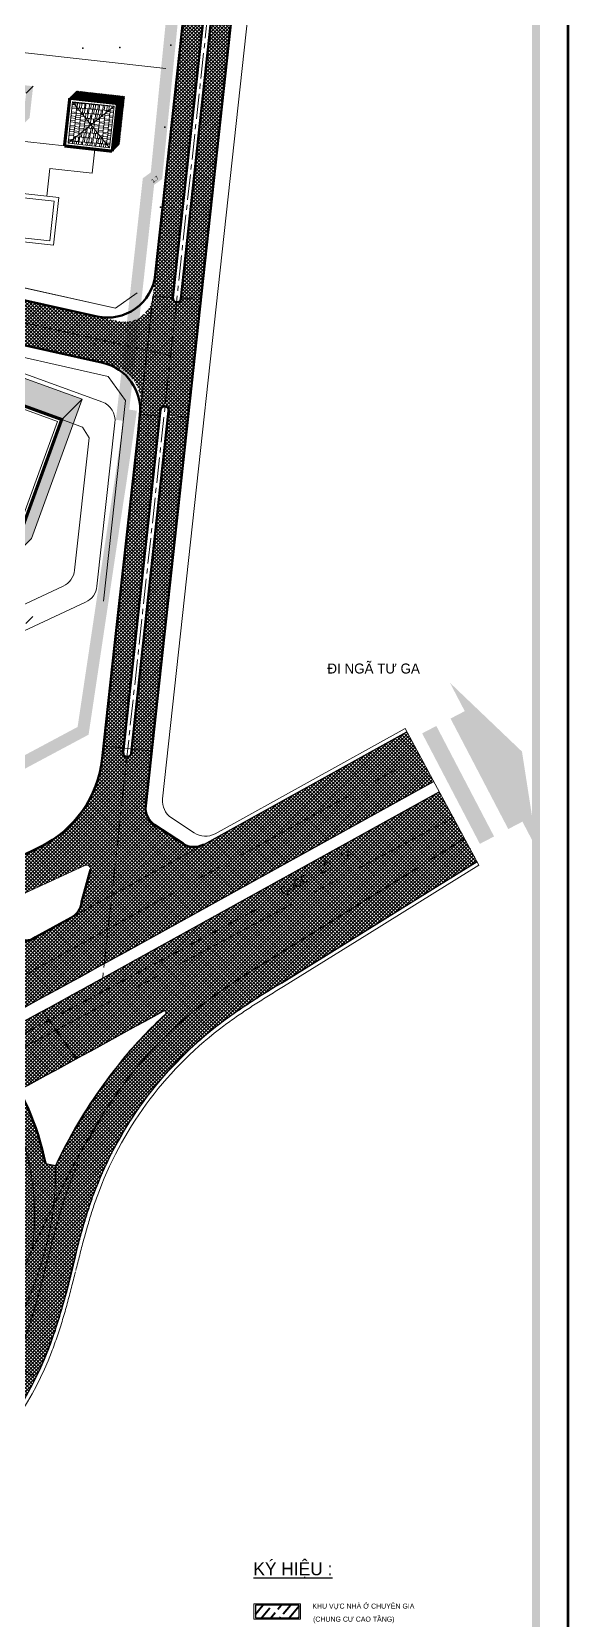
# Model space of a CAD drawing. Header units: millimetres. Extents: x 89040 to 596321, y -313033 to 2401191.
# Drawn here: x 596186.3 to 596320.6, y 1200103 to 1200500 of the extents above; entities that cross this region are included whole.
import ezdxf

# ---------------------------------------------------------------- set-up
doc = ezdxf.new("R2010")
doc.units = ezdxf.units.MM
doc.header["$MEASUREMENT"] = 0
for name, pattern in [('CENTER', [50.800000000000004, 31.75, -6.349999999999999, 6.349999999999999, -6.349999999999999]), ('DASHDOT2', [0.5, 0.25, -0.125, 0, -0.125]), ('HIDDEN', [0.375, 0.25, -0.125]), ('RANHXA', [5.2, 3, -1, 0.2, -1])]:
    doc.linetypes.add(name, pattern=pattern)
doc.layers.get('0').update_dxf_attribs({"color": 251, "lineweight": 9})
for name, color, linetype, lineweight in [('1', 8, 'Continuous', 13), ('4 duong di', 11, 'Continuous', 9), ('BHATCH', 30, 'Continuous', 18), ('BONGDO', 251, 'Continuous', 9), ('BOVIA', 3, 'Continuous', 25), ('CONGTRINH', 7, 'Continuous', 20), ('CONGTRINH2', 30, 'Continuous', 18), ('CU-LY-RANH-DAT', 2, 'Continuous', 9), ('HACHT-CHUNGCU', 41, 'Continuous', 40), ('KHUNGTEN', 7, 'Continuous', 25), ('LEDUONG', 6, 'Continuous', 20), ('LONGDUONG', 4, 'Continuous', 90), ('MANH', 8, 'Continuous', 9), ('MEPDUONG', 7, 'Continuous', 25), ('RANHDAT', 1, 'DASHDOT2', 25), ('TEXT', 7, 'Continuous', 25), ('truc', 8, 'CENTER', 9), ('XE', 8, 'Continuous', 5)]:
    doc.layers.add(name, color=color, linetype=linetype, lineweight=lineweight)
doc.layers.add('DUONG NOI BO CONG TRINH', color=7, linetype='Continuous', lineweight=20, true_color=0x5e5e5e)
for name, color, linetype in [('NOI-SUY-5', 5, 'Continuous'), ('TENPHO', 7, 'Continuous'), ('TIMP2', 3, 'Continuous')]:
    doc.layers.add(name, color=color, linetype=linetype)
doc.styles.add('FRANKO', font='VFRANKO.TTF')
doc.styles.add('STYLE1', font='VFRANKO.TTF')
doc.styles.add('VAPTIMN', font='vaptimn0.TTF')
doc.styles.add('VN', font='VHELVCN.TTF')
doc.styles.add('VNARIALH', font='Vharial.ttf', dxfattribs={"width": 0.9})
doc.dimstyles.new('HOA75', dxfattribs={"dimscale": 0, "dimtxt": 450, "dimasz": 120, "dimexe": 150, "dimexo": 0, "dimgap": 50, "dimtad": 1, "dimdec": 0, "dimrnd": 0.001, "dimzin": 13, "dimdsep": 46, "dimtxsty": 'VN', "dimblk": 'TICKA', "dimcen": 0.09, "dimclrd": 9, "dimclre": 9, "dimclrt": 7, "dimadec": 0, "dimazin": 0, "dimtfac": 1, "dimtdec": 0, "dimtix": 1, "dimtmove": 2, "dimatfit": 3, "dimldrblk": 'PL1', "dimfxl": 1, "dimtolj": 1, "dimtzin": 13, "dimarcsym": 0})
pattern_1 = [(45, (594650.3527654881, 1198136.11866812), (-0.4419417382415922, 0.4419417382415923), []), (135, (594650.3527654881, 1198136.11866812), (-0.4419417382415923, -0.4419417382415922), [])]
pattern_2 = [(355, (594650.3527654881, 1198136.11866812), (2.644883371431141, 0.973186493703566), [0.6000000000000001, -0.5, 0.7000000000000001, -0.3, 0.9, -0.4]), (355, (594650.9548400941, 1198136.116184409), (2.644883371431141, 0.973186493703566), [0.5, -1.9, 0.4, -0.6000000000000001]), (355, (594652.139379264, 1198135.887073181), (2.644883371431141, 0.973186493703566), [0.3, -3.1]), (85.00000000000001, (594650.3527654881, 1198136.11866812), (-0.7421786020807938, 1.269516019045604), [1.15, -3.65]), (85.00000000000001, (594650.950482307, 1198136.066374674), (-0.7421786020807938, 1.269516019045604), [1.125, -3.675]), (85.00000000000001, (594651.4485796558, 1198136.022796803), (-0.7421786020807938, 1.269516019045604), [1.05, -3.75]), (85.00000000000001, (594652.139379264, 1198135.887073181), (-0.7421786020807938, 1.269516019045604), [1.15, -3.65]), (85.00000000000001, (594652.4382376733, 1198135.860926458), (-0.7421786020807938, 1.269516019045604), [1.15, -3.65]), (85.00000000000001, (594653.3413495824, 1198135.857200892), (-0.7421786020807938, 1.269516019045604), [1.1, -3.7])]
pattern_3 = [(84, (594650.3527654881, 1198136.11866812), (-0.9268786931094116, 2.661464989110281), [0.5999999999999995, -0.4999999999999998, 0.6999999999999995, -0.2999999999999998, 0.8999999999999996, -0.3999999999999998]), (84, (594650.3657564713, 1198136.72060768), (-0.9268786931094116, 2.661464989110281), [0.4999999999999998, -1.899999999999999, 0.3999999999999998, -0.5999999999999995]), (84, (594650.6155058641, 1198137.900967897), (-0.9268786931094116, 2.661464989110281), [0.2999999999999998, -3.099999999999997]), (174, (594650.3527654881, 1198136.11866812), (-1.282275468219433, -0.7199094551418482), [1.15, -3.65]), (174, (594650.415482566, 1198136.715381257), (-1.282275468219433, -0.7199094551418482), [1.125, -3.675]), (174, (594650.4677467977, 1198137.212642205), (-1.282275468219433, -0.7199094551418482), [1.05, -3.75]), (174, (594650.6155058641, 1198137.900967897), (-1.282275468219433, -0.7199094551418482), [1.15, -3.65]), (174, (594650.6468644033, 1198138.199324465), (-1.282275468219433, -0.7199094551418482), [1.15, -3.65]), (174, (594650.6663508778, 1198139.102233806), (-1.282275468219433, -0.7199094551418482), [1.1, -3.7])]
pattern_4 = [(45, (594650.3527654881, 1198136.11866812), (-0.1767766952966369, 0.1767766952966369), []), (45, (594650.5295421833, 1198136.11866812), (-0.1767766952966369, 0.1767766952966369), [0.3125, -0.0625, 0, -0.0625])]

# ---------------------------------------------------------------- blocks, each defined once
blk = doc.blocks.new('PL')
at = {"layer": '1', "ltscale": 100}
blk.add_line((4.029908342286944, 0), (-6.671398499514908, 0), dxfattribs=at)
at = {"layer": '1', "ltscale": 100, "const_width": 1.6}
blk.add_lwpolyline([(0, 0), (-2.566846419125795, -8.508275751170004)], dxfattribs=at)
blk = doc.blocks.new('PL1')
at = {"layer": '4 duong di', "ltscale": 100, "xscale": 0.25, "yscale": 0.25, "zscale": 0.25}
blk.add_blockref('PL', (0, 0), dxfattribs=at)
blk = doc.blocks.new('TICKA')
at = {"color": 0}
for p, q in [((0, 2.5), (0, -2.5)), ((-2.5, 0), (2.5, 0))]:
    blk.add_line(p, q, dxfattribs=at)
at = {"color": 0, "const_width": 0.5}
blk.add_lwpolyline([(-0.7071067811865533, -0.7071067811865462), (0.7071067811865533, 0.7071067811865462)], dxfattribs=at)
at = {"color": 0, "const_width": 0.25}
for points in [[(0.5821067811865533, 0.7071067811865462, 1), (0.8321067811865532, 0.7071067811865462, 1)], [(-0.8321067811865532, -0.7071067811865462, 1), (-0.5821067811865533, -0.7071067811865462, 1)]]:
    blk.add_lwpolyline(points, format="xyb", close=True, dxfattribs=at)

msp = doc.modelspace()

# ---------------------------------------------------------------- hatches: boundary and pattern name
at = {"layer": 'BONGDO'}
h = msp.add_hatch(dxfattribs=at)
h.set_pattern_fill('ANSI35', color=256, style=0)
h.set_pattern_definition(pattern_4)
h.paths.add_polyline_path([(596183.9977301861, 1200476.67337623), (596185.7678661811, 1200478.443512225), (596186.6550215519, 1200486.394169767), (596161.8092167333, 1200489.1665303), (596160.0390807384, 1200487.396394305), (596184.8848855568, 1200484.624033772)])
h = msp.add_hatch(dxfattribs=at)
h.set_pattern_fill('ANSI35', color=256, style=0)
h.set_pattern_definition(pattern_4)
h.paths.add_polyline_path([(596206.4122929337, 1200470.147475769), (596208.1824289287, 1200471.917611764), (596209.5131619847, 1200483.843598076), (596197.5871756718, 1200485.174331132), (596195.8170396768, 1200483.404195138), (596207.7430259896, 1200482.073462082)])
h = msp.add_hatch(dxfattribs=at)
h.set_pattern_fill('ANSI35', color=256, style=0)
h.set_pattern_definition(pattern_4)
h.paths.add_polyline_path([(596171.2286649082, 1200411.277697105), (596176.2861963224, 1200416.335228519), (596198.8775046373, 1200408.145330068), (596186.2259199766, 1200373.367776958), (596181.1683885623, 1200368.310245544), (596193.7892704668, 1200403.091179113)])
at = {"layer": 'DUONG NOI BO CONG TRINH'}
h = msp.add_hatch(dxfattribs=at)
h.set_pattern_fill('NET', color=256, scale=5, angle=45, style=0)
h.set_pattern_definition(pattern_1)
h.paths.add_polyline_path([(596229.4306437665, 1200505.720625844), (596231.3074094272, 1200524.036324132), (596234.2399425807, 1200552.16744602), (596235.7344274414, 1200568.116294836), (596230.7125239094, 1200568.116294836), (596229.2617505781, 1200552.633926871), (596226.3339061657, 1200524.550410724), (596224.4583100603, 1200506.24612634), (596216.5841337979, 1200433.942513349), (596221.573466988, 1200433.573108432)])
h.paths.add_polyline_path([(596236.3919109553, 1200504.98492515), (596238.2703211795, 1200523.316673032), (596241.2094113843, 1200551.514372827), (596242.7650923858, 1200568.116294836), (596237.7431888541, 1200568.116294836), (596236.2312193818, 1200551.980853679), (596233.2968125048, 1200523.830706797), (596231.4195772491, 1200505.510425646), (596223.569200264, 1200433.425346465), (596228.5585334541, 1200433.055941547)])
h = msp.add_hatch(dxfattribs=at)
h.set_pattern_fill('NET', color=256, scale=5, angle=45, style=0)
h.set_pattern_definition(pattern_1)
h.paths.add_polyline_path([(595995.101366762, 1200475.274766724, -0.3511223697137446), (595987.2846282816, 1200485.03352531), (595987.2846282816, 1200525.771851248), (595981.2846282816, 1200522.623540457), (595981.2846282816, 1200519.609639589, -0.1859721201900045), (595978.6996744657, 1200512.900161957), (595938.6890100861, 1200468.681976798), (595947.4985450422, 1200453.49973682), (595973.5929352575, 1200466.517219932, -0.1723865966107662), (595980.2401797544, 1200467.327634762), (596111.5678269906, 1200437.946582228), (596137.9551008744, 1200432.043134656), (596205.7859866555, 1200416.867786124, -0.3818854923098502), (596213.5439467016, 1200406.026385501), (596216.5579224279, 1200433.701830808, -0.4472979209271629), (596208.0707842682, 1200427.628549224)])
h.paths.add_polyline_path([(595960.3912970803, 1200478.754145614, -1), (595972.2750441722, 1200478.754145614, -1)], flags=16)
h = msp.add_hatch(dxfattribs=at)
h.set_pattern_fill('NET', color=256, scale=5, angle=45, style=0)
h.set_pattern_definition(pattern_1)
edge = h.paths.add_edge_path()
edge.add_line((596228.5585334541, 1200433.055941547), (596225.3542807205, 1200403.633302042))
edge.add_line((596225.3542807205, 1200403.633302042), (596220.3836269577, 1200404.175019224))
edge.add_line((596220.3836269575, 1200404.175019224), (596220.5028017976, 1200405.268536076))
edge.add_arc((596219.5086796412, 1200405.376800279), 0.9999999999960661, 353.7847358289215, 533.784735818228)
edge.add_line((596218.5145574847, 1200405.485064483), (596218.4292807486, 1200404.042739035))
edge.add_line((596218.4292807486, 1200404.042739035), (596213.3605560873, 1200404.342424723))
edge.add_line((596213.3605560873, 1200404.342424723), (596216.5841337979, 1200433.942513349))
edge.add_line((596216.5841337979, 1200433.942513349), (596221.573466988, 1200433.573108432))
edge.add_arc((596222.563453608, 1200433.392796716), 1.006273234451459, 169.6775548992637, 361.8536601380851)
edge.add_line((596223.569200264, 1200433.425346465), (596228.5585334541, 1200433.055941547))
h = msp.add_hatch(dxfattribs=at)
h.set_pattern_fill('NET', color=256, scale=5, angle=45, style=0)
h.set_pattern_definition(pattern_1)
h.paths.add_polyline_path([(596225.3542807205, 1200403.633302042), (596220.3567906141, 1200403.928776025), (596211.2919775855, 1200320.752446203), (596216.2691667305, 1200320.210408772)])
h.paths.add_polyline_path([(596218.3578288129, 1200404.046963593), (596213.3605560873, 1200404.342424723), (596212.7739268177, 1200398.955776739), (596207.006443292, 1200346.630408369), (596204.2546395417, 1200321.518842761), (596209.3037332722, 1200320.96897461)])
h = msp.add_hatch(dxfattribs=at)
h.set_pattern_fill('NET', color=256, scale=5, angle=45, style=0)
h.set_pattern_definition(pattern_1)
h.paths.add_polyline_path([(596179.4137449211, 1200269.548264195), (596160.9070827662, 1200259.716123729, -0.0585967506369349), (596172.7975519655, 1200249.831046259, 0.001048560732923), (596187.5353860172, 1200257.834254916)])
h.paths.add_polyline_path([(596189.2544753788, 1200255.354777124, -0.0010224725996096), (596174.8735691194, 1200247.542927487, -0.0552453581670657), (596183.1457922271, 1200235.532009288, 0.0010215821666136), (596197.5631999618, 1200243.370933501)])
edge = h.paths.add_edge_path()
edge.add_line((596286.6385983902, 1200312.64329796), (596280.0344377032, 1200324.989446668))
edge.add_line((596280.0344377032, 1200324.989446668), (596229.2830555672, 1200296.874881014))
edge.add_line((596229.2830555672, 1200296.874881014), (596196.3542746691, 1200278.705280468))
edge.add_arc((596193.7839445175, 1200282.99403354), 4.99999999999965, 296.84344436730635, 300.935047566932, ccw=False)
edge.add_line((596196.0417155762, 1200278.532815114), (596187.216256776, 1200273.693549385))
edge.add_arc((596185.009008434, 1200276.447475012), 3.529313191820493, 287.24936568497947, 308.71188263003256, ccw=False)
edge.add_line((596186.0555592113, 1200273.076898937), (596179.4137449211, 1200269.548264195))
edge.add_line((596179.4137449211, 1200269.548264195), (596187.5353860173, 1200257.834254916))
edge.add_arc((594272.0271485313, 1203767.653401556), 3998.499999999328, 298.6238120817176, 298.9849842505944)
edge.add_line((596209.6218310742, 1200269.978588744), (596286.63859839, 1200312.64329796))
h = msp.add_hatch(dxfattribs=at)
h.set_pattern_fill('NET', color=256, scale=5, angle=45, style=0)
h.set_pattern_definition(pattern_1)
edge = h.paths.add_edge_path()
edge.add_line((596167.8652043071, 1200286.204960828), (596134.2635642877, 1200269.738797463))
edge.add_arc((596124.822954957, 1200204.217700057), 66.1977288875279, 70.93218680418511, 81.80096379439732, ccw=False)
edge.add_line((596146.4488929093, 1200266.783330539), (596153.7448507864, 1200270.343628696))
edge.add_arc((596155.4375642494, 1200263.757218424), 6.800446980583291, -36.45844178660673, 104.4131445521972, ccw=False)
edge.add_line((596160.9070827662, 1200259.716123729), (596179.4137449211, 1200269.548264195))
edge.add_line((596179.4137449211, 1200269.548264195), (596167.8652043073, 1200286.204960828))
edge = h.paths.add_edge_path()
edge.add_arc((596199.9796713816, 1200290.747449638), 1.000000000000059, 353.7802762110401, 474.9053547051388)
edge.add_line((596199.5585508002, 1200291.6544543), (596180.4060484377, 1200282.761982991))
edge.add_arc((596180.827169019, 1200281.85497833), 1.000000000000178, 114.9053547051034, 196.3954651350498)
edge.add_line((596179.8678327007, 1200281.572712802), (596181.5087082904, 1200275.99586621))
edge.add_arc((596185.009008434, 1200276.447475012), 3.529313191819955, 187.3516897814412, 287.2493656849782)
edge.add_line((596186.0555592113, 1200273.076898937), (596179.4137449211, 1200269.548264195))
edge.add_line((596179.4137449211, 1200269.548264195), (596167.8652043073, 1200286.204960828))
edge.add_line((596167.8652043071, 1200286.204960828), (596188.3962706097, 1200296.266014146))
edge.add_arc((596176.075023202, 1200321.409340543), 28.00000000000013, 296.1067236543024, 353.7463023873381)
edge.add_line((596203.9084038924, 1200318.359271799), (596204.2546395417, 1200321.518842761))
edge.add_line((596204.2546395417, 1200321.518842761), (596209.3037332722, 1200320.96897461))
edge.add_line((596209.3037332722, 1200320.96897461), (596209.1851415704, 1200319.880808479))
edge.add_arc((596210.1792637269, 1200319.772544276), 1.000000000012409, 173.784735823572, 353.784735823572)
edge.add_line((596211.1733858836, 1200319.664280072), (596211.2919775855, 1200320.752446203))
edge.add_line((596211.2919775855, 1200320.752446203), (596216.2691667305, 1200320.210408772))
edge.add_line((596216.2691667305, 1200320.210408772), (596214.7772714723, 1200306.511272026))
edge.add_arc((596219.747882255, 1200305.969951007), 5.000000000000353, 173.7847358256179, 236.447493261399)
edge.add_line((596216.9843775583, 1200301.803052666), (596224.1003030716, 1200297.083740611))
edge.add_arc((596226.8638077682, 1200301.250638953), 4.99999999999965, 236.4474932613933, 298.88924596713)
edge.add_line((596229.2793980478, 1200296.872862851), (596196.3542746691, 1200278.705280468))
edge.add_arc((596193.7839445175, 1200282.99403354), 5.000000000000353, 300.9350475669382, 353.7802762110819)
edge.add_line((596198.7545131516, 1200282.452325635), (596200.9737851084, 1200290.639108058))
h = msp.add_hatch(dxfattribs=at)
h.set_pattern_fill('NET', color=256, scale=5, angle=45, style=0)
h.set_pattern_definition(pattern_1)
edge = h.paths.add_edge_path()
edge.add_line((596297.5435131772, 1200292.635742122), (596288.1362266605, 1200310.018759803))
edge.add_line((596288.1362266605, 1200310.018759803), (596188.9984312006, 1200255.215024671))
edge.add_line((596188.9984312006, 1200255.215024671), (596197.4889669465, 1200243.330376375))
edge.add_line((596197.4889669463, 1200243.330376375), (596219.1270996134, 1200255.23859396))
edge.add_arc((596219.3696271295, 1200254.801351529), 0.5000005397337768, -47.91086947534842, 119.0160437240418, ccw=False)
edge.add_arc((596304.3722086514, 1200163.989445885), 123.8875422395227, 133.1116110914437, 154.8492343116141)
edge.add_arc((596118.353021153, 1200214.880137471), 73.89810457889986, -14.907369272940798, 1.3660477985832244, ccw=False)
edge.add_arc((596107.0827969987, 1200216.924398741), 85.3199097947292, 325.5595118909952, 345.71307073635944, ccw=False)
edge.add_line((596177.447326026, 1200168.671729777), (596187.4342927168, 1200163.785707087))
edge.add_arc((596048.404660051, 1200225.72562161), 152.2031266771604, 335.9862668070681, 348.5182849764324)
edge.add_arc((596298.1032867908, 1200172.89076872), 103.036523231695, 144.6024224312834, 167.365064494786, ccw=False)
edge.add_arc((596295.6812373701, 1200171.486459548), 101.9074767149843, 120.7079792753303, 143.1698769669434, ccw=False)
edge.add_line((596243.6408942406, 1200259.104588364), (596297.5435131772, 1200292.635742122))
h = msp.add_hatch(dxfattribs=at)
h.set_pattern_fill('NET', color=256, scale=5, angle=45, style=0)
h.set_pattern_definition(pattern_1)
h.paths.add_polyline_path([(596165.1735756355, 1200151.93241423), (596158.347624289, 1200156.678575472), (596160.2910127897, 1200158.970794551), (596162.6307119471, 1200161.893695981), (596165.6722291468, 1200166.064950743), (596167.4504561365, 1200168.65794487), (596170.0444182336, 1200172.765688413), (596173.0098532586, 1200177.878772451), (596175.2765772593, 1200182.040716798), (596176.7762877827, 1200184.918163658), (596178.6159136448, 1200188.570152331), (596179.9233640528, 1200191.222961561), (596181.2465699719, 1200194.530617619), (596182.0723074223, 1200197.52481565), (596182.5520668275, 1200200.013308892), (596182.918528358, 1200203.409143379), (596182.951388266, 1200207.056870483), (596182.4919434205, 1200212.044795129), (596181.3296726597, 1200218.14488578), (596180.4936066056, 1200221.181019092), (596178.7131942393, 1200227.145684551), (596176.1058856782, 1200231.731999327), (596174.4436982028, 1200234.967980493), (596172.6172642377, 1200237.424320602), (596171.3258223274, 1200239.20997026), (596167.6351294011, 1200243.639690905), (596163.8207148892, 1200247.416662636), (596160.0506213829, 1200250.542500821), (596155.9818203722, 1200253.371547859), (596153.1950831242, 1200255.031064351), (596145.9584413351, 1200258.441927698), (596143.7033270793, 1200259.267742711), (596138.5246977604, 1200260.779506002), (596135.4809731861, 1200261.431180069), (596128.1167258472, 1200262.322146711), (596122.7221179603, 1200262.377498299), (596116.4644552391, 1200261.812067231), (596112.0419235339, 1200260.994639772), (596107.5695414688, 1200259.799130145), (596104.0617908819, 1200258.586346481), (596102.5872201351, 1200258.000111165), (596099.5306424648, 1200265.393170947), (596104.6717951165, 1200267.273786733), (596112.8360303234, 1200269.321102024), (596116.6775876359, 1200269.912390109), (596121.2682352437, 1200270.319918459), (596128.4202581233, 1200270.31761473), (596134.2635642877, 1200269.738797463), (596140.3317315204, 1200268.573097339), (596144.8195986752, 1200267.322957761), (596147.7790927751, 1200266.307594938), (596152.1324399695, 1200264.51970117), (596155.2013215951, 1200263.033464528), (596158.6675315702, 1200261.109561898), (596160.9070827664, 1200259.71612373), (596163.6168139257, 1200257.857012284), (596167.5594604212, 1200254.771932456), (596170.2663366804, 1200252.35332478), (596172.7975520614, 1200249.831046311), (596176.5219105283, 1200245.562074556), (596178.4540187836, 1200243.022961333), (596180.9348283759, 1200239.34029921), (596183.5284105315, 1200234.808692125), (596185.3104839997, 1200231.113761854), (596186.2514546962, 1200228.889115291), (596188.0989213673, 1200223.667414315), (596189.1622034018, 1200219.7933355), (596189.7531461505, 1200217.109929556), (596192.2301233158, 1200216.641851516), (596192.2416126837, 1200213.694430103), (596191.9876060629, 1200208.644933745), (596191.159851889, 1200202.227261967), (596189.4480157286, 1200194.665518469), (596188.6912176337, 1200192.03358339), (596187.5988221905, 1200188.699291218), (596186.6404587841, 1200186.101266866), (596185.7471866265, 1200183.88804283), (596183.3984499519, 1200178.774587186), (596181.5889204682, 1200175.351275537), (596180.3430125766, 1200173.193084779), (596179.069347735, 1200171.126762116), (596177.0800173132, 1200168.465140394), (596174.5708851425, 1200164.479314201), (596172.8328172846, 1200161.882582703), (596168.9044657088, 1200156.488186827), (596166.7093657997, 1200153.743535235)])
h = msp.add_hatch(dxfattribs=at)
h.set_pattern_fill('NET', color=256, scale=5, angle=45, style=0)
h.set_pattern_definition(pattern_1)
edge = h.paths.add_edge_path()
edge.add_line((596199.4129274962, 1200029.482241984), (596192.8231577624, 1200019.699690185))
edge.add_arc((596191.3256957605, 1200020.38936391), 1.648648626575119, 335.2710104968529, 411.3669771487787)
edge.add_line((596192.3549964393, 1200021.677223532), (596145.5007747542, 1200058.768286224))
edge.add_arc((596171.5664775388, 1200099.681193786), 48.51068817123583, 184.8378462401966, 237.4986989660135, ccw=False)
edge.add_arc((596168.7752650735, 1200092.48349305), 45.65246627687995, 128.6174317562669, 176.0981946397657, ccw=False)
edge.add_arc((596010.2396411969, 1200298.043286663), 213.9482863905626, 307.4324056028828, 318.7889181195935)
edge.add_arc((596113.5108789016, 1200199.497957342), 71.59349312068026, 323.6731906934888, 334.2566684237084)
edge.add_line((596177.9986316706, 1200168.402009053), (596187.4342927168, 1200163.785707087))
edge.add_arc((596109.734810456, 1200201.799394837), 86.49999999993105, 314.6081609207168, 333.93027460614275, ccw=False)
edge.add_arc((595803.4104968052, 1200548.015977172), 548.6704364211503, 309.0138293964565, 311.9911679451463, ccw=False)
edge.add_arc((596169.1631299484, 1200092.541387566), 35.56541645664986, 124.9228368421767, 175.0826698435128)
edge.add_arc((596167.0799480709, 1200098.152391506), 33.44962325722889, 184.3934287463783, 231.8686827424683)
edge.add_arc((596537.0193145059, 1200529.101585251), 601.3737817130025, 229.4959478784855, 232.5485821440949)
edge.add_arc((595615.4166805538, 1199327.226929401), 913.1738437959564, 50.251914778910304, 52.49927776518422, ccw=False)
edge.add_line((596199.3121883811, 1200029.332694177), (596199.4129274962, 1200029.482241984))
at = {"layer": 'HACHT-CHUNGCU'}
h = msp.add_hatch(dxfattribs=at)
h.set_pattern_fill('ACAD_ISO02W100,_O', color=256, scale=0.35, angle=50)
h.set_pattern_definition([(49.99999999999999, (27179.28535221831, 18.00307340384461), (-1.340577775458211, 1.124878316951443), [4.199999999999998, -1.049999999999999])])
h.paths.add_polyline_path([(596242.2055256165, 1200106.718424018), (596242.2055256165, 1200103.608024018), (596253.0919256166, 1200103.608024018), (596253.0919256166, 1200106.718424018)])
at = {"layer": 'LEDUONG'}
h = msp.add_hatch(color=256, dxfattribs=at)
h.paths.add_polyline_path([(596308.7755018653, 1200320.093565751), (596290.7747171635, 1200337.293064139), (596294.4762438772, 1200330.200906499), (596290.9301650573, 1200328.350143143), (596305.3443657533, 1200300.732408219), (596308.8904445734, 1200302.583171576), (596312.5919712869, 1200295.491013936)])
h.paths.add_polyline_path([(596287.3840862373, 1200326.499379786), (596283.8380074174, 1200324.648616429), (596298.2522081134, 1200297.030881506), (596301.7982869336, 1200298.881644862)])
at = {"layer": 'XE'}
h = msp.add_hatch(dxfattribs=at)
h.set_pattern_fill('AR-RSHKE', color=30, scale=0.1, angle=84, style=0)
h.set_pattern_definition(pattern_3)
h.paths.add_polyline_path([(596196.523389894, 1200482.520413846), (596195.3700879122, 1200472.184559042), (596201.1146663051, 1200476.775835453)])
h = msp.add_hatch(dxfattribs=at)
h.set_pattern_fill('AR-RSHKE', color=22, scale=0.1, angle=355, style=0)
h.set_pattern_definition(pattern_2)
h.paths.add_polyline_path([(596206.8592446985, 1200481.367111865), (596196.523389894, 1200482.520413846), (596201.1146663051, 1200476.775835453)])
h = msp.add_hatch(dxfattribs=at)
h.set_pattern_fill('AR-RSHKE', color=22, scale=0.1, angle=84, style=0)
h.set_pattern_definition(pattern_3)
h.paths.add_polyline_path([(596206.8592446985, 1200481.367111865), (596201.1146663051, 1200476.775835453), (596205.7059427166, 1200471.03125706)])
h = msp.add_hatch(dxfattribs=at)
h.set_pattern_fill('AR-RSHKE', color=30, scale=0.1, angle=355, style=0)
h.set_pattern_definition(pattern_2)
h.paths.add_polyline_path([(596201.1146663051, 1200476.775835453), (596195.3700879122, 1200472.184559042), (596205.7059427166, 1200471.03125706)])

# ---------------------------------------------------------------- linework, layer by layer
at = {"layer": 'BHATCH'}
msp.add_lwpolyline([(596241.8167256166, 1200107.107224018), (596241.8167256166, 1200103.219224018), (596253.4807256166, 1200103.219224018), (596253.4807256166, 1200107.107224018)], close=True, dxfattribs=at)
at = {"layer": 'BONGDO'}
for p, q in [((596184.8848855568, 1200484.624033772), (596186.6550215519, 1200486.394169767)), ((596195.8170396768, 1200483.404195138), (596197.5871756718, 1200485.174331132)), ((596207.7430259896, 1200482.073462082), (596209.5131619847, 1200483.843598076)), ((596206.4122929337, 1200470.147475769), (596208.1824289287, 1200471.917611764)), ((596193.819973223, 1200403.087798654), (596198.8775046373, 1200408.145330068)), ((596184.8276749793, 1200352.12104777), (596186.5978109743, 1200353.891183765))]:
    msp.add_line(p, q, dxfattribs=at)
msp.add_lwpolyline([(596171.2286649082, 1200411.277697105), (596176.2861963224, 1200416.335228519), (596198.8775046373, 1200408.145330068), (596186.2259199766, 1200373.367776958), (596181.1683885623, 1200368.310245544), (596193.7892704668, 1200403.091179113), (596171.2286649082, 1200411.277697105)], dxfattribs=at)
at = {"layer": 'BOVIA'}
for p, q in [((596209.6218310755, 1200269.978588745), (596286.6385983902, 1200312.64329796)), ((596211.0755722404, 1200267.354348546), (596288.0537756801, 1200309.997694666)), ((596208.9572852667, 1200243.103590469), (596205.7787962643, 1200239.005858463)), ((596205.7787962643, 1200239.005858463), (596202.7969594209, 1200234.784508246)), ((596202.7969594209, 1200234.784508246), (596199.9957012187, 1200230.465620836)), ((596199.9957012187, 1200230.465620836), (596197.3552873811, 1200226.070119994)), ((596197.3552873811, 1200226.070119994), (596194.8555576212, 1200221.616799384)), ((596197.3552873811, 1200226.070119994), (596194.8555576212, 1200221.616799384)), ((596194.8555576212, 1200221.616799384), (596192.4736391448, 1200217.123080882)), ((596194.8555576212, 1200221.616799384), (596192.4869467743, 1200217.148187007)), ((596189.7531461505, 1200217.109929556), (596192.2301233158, 1200216.641851516))]:
    msp.add_line(p, q, dxfattribs=at)
msp.add_lwpolyline([(596189.7531461505, 1200217.109929556, 0.4742071581811856), (596099.2631166726, 1200265.281879219)], format="xyb", dxfattribs=at)
msp.add_lwpolyline([(596192.4608094533, 1200217.097727194), (596192.2301233158, 1200216.641851516)], dxfattribs=at)
for centre, radius, start, end in [((594272.0271485137, 1203767.653401546), 3998.499999999323, 298.3834997534039, 298.9849842543707), ((594272.0271485137, 1203767.653401546), 4001.499999999323, 298.3940775234565, 298.9849842543707), ((594272.0271485137, 1203767.653401546), 4015.999999999323, 298.4164118200171, 299.0017066814048), ((596289.5656034147, 1200177.388336948), 104, 132.2014068407847, 140.8116494379584), ((596219.3696272888, 1200254.801352235), 0.5, 312.0890659791593, 119.0160988909198), ((596195.1376050236, 1200215.743192043), 3, 152.0739450017752, 153.1592844221903)]:
    msp.add_arc(centre, radius, start, end, dxfattribs=at)
at = {"layer": 'CONGTRINH', "const_width": 0.8}
for points in [[(596195.8170396768, 1200483.404195138), (596194.4863066209, 1200471.478208825)], [(596207.7430259896, 1200482.073462082), (596195.8170396768, 1200483.404195138)], [(596207.7430259896, 1200482.073462082), (596206.4122929337, 1200470.147475769)], [(596206.4122929337, 1200470.147475769), (596194.4863066209, 1200471.478208825)], [(596158.6077830038, 1200376.496763536), (596181.1683885623, 1200368.310245544), (596193.7892704668, 1200403.091179113), (596171.2286649082, 1200411.277697105), (596158.6077830038, 1200376.496763536)]]:
    msp.add_lwpolyline(points, dxfattribs=at)
at = {"layer": 'CONGTRINH2'}
msp.add_lwpolyline([(596196.523389894, 1200482.520413846), (596195.3700879122, 1200472.184559042), (596205.7059427166, 1200471.03125706), (596206.8592446985, 1200481.367111865), (596196.523389894, 1200482.520413846)], close=True, dxfattribs=at)
for points in [[(596206.8592446985, 1200481.367111865), (596195.3700879122, 1200472.184559042)], [(596196.523389894, 1200482.520413846), (596205.7059427166, 1200471.03125706)], [(596163.7941671015, 1200388.444207614), (596159.6326871222, 1200376.975899788), (596180.6892523101, 1200369.335149662), (596192.7643663484, 1200402.612042861), (596171.7078011604, 1200410.252792987), (596166.5230064321, 1200395.964409467)]]:
    msp.add_lwpolyline(points, dxfattribs=at)
at = {"layer": 'DUONG NOI BO CONG TRINH'}
for p, q in [((596212.7739268177, 1200398.955776739), (596216.5579224279, 1200433.701830808)), ((596204.2546395417, 1200321.518842761), (596216.2691667305, 1200320.210408772)), ((596196.0417155762, 1200278.532815114), (596229.2793980478, 1200296.872862851)), ((596160.9070827662, 1200259.716123729), (596187.216256776, 1200273.693549385)), ((596177.447326026, 1200168.671729777), (596187.4342927168, 1200163.785707087))]:
    msp.add_line(p, q, dxfattribs=at)
for points in [[(596228.5585334541, 1200433.055941547), (596225.3542807205, 1200403.633302042), (596220.3836269575, 1200404.175019224), (596220.5028017977, 1200405.268536076, 0.999999999906706), (596218.5145574847, 1200405.485064483), (596218.4292807486, 1200404.042739035), (596213.3605560873, 1200404.342424723), (596216.5841337979, 1200433.942513349), (596221.573466988, 1200433.573108432, 1.112330180879517), (596223.569200264, 1200433.425346465), (596228.5585334541, 1200433.055941547)], [(596199.4129274962, 1200029.482241984), (596192.8231577624, 1200019.699690185, 0.3447960600459583), (596192.3549964393, 1200021.677223532), (596145.5007747542, 1200058.768286224, -0.2339074284349455), (596123.2286150408, 1200095.589993967, -0.2101897376481257), (596140.28276931, 1200128.153163112, 0.0495927306137374), (596171.1902614548, 1200157.086672458, 0.0462119870578947), (596177.9986316706, 1200168.402009053), (596187.4342927168, 1200163.785707087, -0.0845089488104693), (596170.4798215277, 1200140.217793446, -0.0129918210332376), (596148.8028991608, 1200121.702317764, 0.2224264552653428), (596133.7286150405, 1200095.589993967, 0.2101646387685403), (596146.4259459011, 1200071.840996818, 0.0133204174441812), (596171.3308268026, 1200051.689441194, -0.0098062852160336), (596199.3121883811, 1200029.332694177)]]:
    msp.add_lwpolyline(points, format="xyb", close=True, dxfattribs=at)
msp.add_lwpolyline([(596288.0638960341, 1200309.978775169), (596188.9984312006, 1200255.215024671), (596197.4889669463, 1200243.330376375), (596219.1270996134, 1200255.23859396, -0.8919613438103903), (596219.7047704154, 1200254.430299622, 0.0951337259504232), (596192.2301233158, 1200216.641851516, -0.0711257530810153), (596189.763937182, 1200195.86932654, -0.0881638586325185), (596177.447326026, 1200168.671729777), (596187.4342927168, 1200163.785707087, 0.0547358096813831), (596197.5619403153, 1200195.428798105, -0.0996486434345125), (596214.1128292688, 1200232.574335679, -0.0983235406772327), (596243.6408942406, 1200259.104588364), (596297.3915424603, 1200292.541205835)], format="xyb", dxfattribs=at)
at = {"layer": 'KHUNGTEN', "color": 7, "const_width": 0.599997440000742}
msp.add_lwpolyline([(595240.7809848922, 1199890.057980405), (596320.2725626067, 1199890.057676576), (596320.2725626067, 1200956.62956193), (595240.7289387927, 1200956.629865774), (595240.7809848922, 1199890.057980405)], dxfattribs=at)
at = {"layer": 'KHUNGTEN', "linetype": 'Continuous', "lineweight": 0, "ltscale": 1.5, "const_width": 2}
msp.add_lwpolyline([(595248.7276588001, 1199898.056637848), (596312.2738425994, 1199898.05639799), (596312.2738425994, 1200948.63084333), (595248.7276588001, 1200948.631144359)], close=True, dxfattribs=at)
at = {"layer": 'LEDUONG'}
for p, q in [((596240.3697779203, 1200504.564524753), (596218.992427716, 1200308.26974998)), ((596127.8516448525, 1200448.64960005), (596207.2298804295, 1200430.890840499)), ((596207.2298804295, 1200430.890840499), (596212.650580741, 1200434.769820522)), ((596212.650580741, 1200434.769820523), (596207.2298804295, 1200430.890840499)), ((596209.38516539, 1200404.785563128), (596208.7974381915, 1200399.388833554)), ((596232.0889455082, 1200299.572438087), (596279.5627119399, 1200325.871314433)), ((596221.1995338026, 1200303.561530619), (596226.9025388701, 1200299.779273411)), ((596180.4060484377, 1200282.761982991), (596199.5585508002, 1200291.6544543)), ((596286.9673955189, 1200284.859084093), (596298.0324280238, 1200291.732313125)), ((596269.9772618628, 1200274.306001075), (596286.9673955189, 1200284.859084093)), ((596249.2063059154, 1200261.40499883), (596269.9772618628, 1200274.306001075))]:
    msp.add_line(p, q, dxfattribs=at)
for points in [[(596212.650580741, 1200434.769820522), (596207.2298804295, 1200430.890840499), (596127.8516448525, 1200448.64960005), (596123.5267376662, 1200454.710391774), (596127.4528073677, 1200489.895700587), (596138.2499522793, 1200586.65936168), (596140.0598518822, 1200602.879622983), (596145.613866712, 1200607.916404645), (596215.9035115879, 1200608.867098563), (596220.9706750091, 1200603.935176537), (596221.112194404, 1200595.003257271)], [(596219.7703097168, 1200490.793486845), (596128.6870339866, 1200500.956799353)], [(596202.0449262916, 1200470.634798075), (596201.3795597636, 1200464.671804919)], [(596190.0631825654, 1200458.891073583), (596190.8394435147, 1200465.847898932)], [(596190.8394435147, 1200465.847898932), (596201.3795597636, 1200464.671804919)], [(596181.1186928308, 1200459.889123375), (596193.0446791436, 1200458.558390319)], [(596193.0446791436, 1200458.558390319), (596191.7139460876, 1200446.632404006)], [(596179.7879597747, 1200447.963137062), (596191.7139460876, 1200446.632404006)], [(596204.2063404011, 1200357.690551091), (596209.7257141626, 1200407.819826622), (596205.393542083, 1200413.881423606), (596170.7321491652, 1200421.635984261)], [(596279.5627119399, 1200325.871314433), (596298.0324280238, 1200291.732313125)]]:
    msp.add_lwpolyline(points, dxfattribs=at)
for points in [[(596175.5501565478, 1200477.615978812), (596175.2174732839, 1200474.634482233, 0.4142135623731133), (596176.1004110554, 1200473.529755619), (596194.4863066209, 1200471.478208825)], [(596175.323617604, 1200423.682927371), (596174.3389005407, 1200423.903231506, 0.3772031465230584), (596170.8638463902, 1200421.998918679), (596170.3966246885, 1200420.711337741, 0.4142135623731301), (596170.9955450038, 1200419.430207593), (596203.8376431491, 1200407.512866693, -0.3459825681843241), (596207.1020847912, 1200402.265533321), (596202.6045105404, 1200361.416671009, -0.2616973561593623), (596199.7520473982, 1200357.434399146), (596156.0179161313, 1200336.988966862)], [(596174.1717643541, 1200354.892076903), (596175.5885293297, 1200354.37797847, 0.1989123673796543), (596179.4115569928, 1200354.548625552), (596194.1570423975, 1200361.442047568, 0.2616973561593731), (596197.0095055398, 1200365.424319431), (596200.6548073357, 1200398.532484598), (596198.9936397579, 1200401.20268092), (596193.7892704668, 1200403.091179113)], [(596249.2063059154, 1200261.40499883, 0.0001666666667847), (596247.5140649991, 1200260.35315446, 0.0007500001405596), (596245.8366541022, 1200259.305874183, 0.001250000650933), (596244.1761373399, 1200258.259890297, 0.0017500017863078), (596242.5345702537, 1200257.212036182, 0.0022500037966863), (596240.9140178818, 1200256.159258412, 0.0027500069320726), (596239.3165716993, 1200255.098628951, 0.003250011442473), (596237.744365314, 1200254.027357584, 0.0037500175778966), (596236.1995887922, 1200252.942804711, 0.0042500255883556), (596234.6845014868, 1200251.84249464, 0.0048333714729116), (596233.2014432392, 1200250.72412946, 0.0052500482344486)], [(596197.3092495797, 1200190.379561704, -0.0001666666668377), (596197.7971379784, 1200192.311405591, -0.0007500001407994), (596198.2851844763, 1200194.227733829, -0.0012500006513326), (596198.7771294762, 1200196.127572854, -0.0017500017868673), (596199.2766144774, 1200198.009926561, -0.0022500037974057), (596199.7871760211, 1200199.873755398, -0.0027500069329519), (596200.3122392204, 1200201.717956525, -0.0032500114435122), (596200.855110689, 1200203.541345082, -0.0037500175790956), (596201.4189707019, 1200205.342636652, -0.0042500255897145), (596202.0068644327, 1200207.120431004, -0.004833371475033), (596202.6216921369, 1200208.873197199, -0.0052500482361272)], [(596197.2242650817, 1200190.042584712, -0.0002083333335861), (596196.7320791772, 1200188.094421381, -0.0009375002746330001), (596196.2303827545, 1200186.129329307, -0.0015625012715248), (596195.7141350367, 1200184.148629461, -0.0021875034891241), (596195.1781789493, 1200182.153753413, -0.002812507415719), (596194.6172529693, 1200180.146283532, -0.0034375135396034), (596194.0260048955, 1200178.127994468, -0.0040625223490776), (596193.3990080883, 1200176.100895704, -0.0046875343324506), (596192.7307807315, 1200174.067274968, -0.0053125499780412), (596192.0158087021, 1200172.029742178, -0.0060417411588218), (596191.2485726172, 1200169.991273573, -0.0065625942092094)]]:
    msp.add_lwpolyline(points, format="xyb", dxfattribs=at)
msp.add_lwpolyline([(596180.8926863889, 1200448.846074834), (596190.8310083163, 1200447.73713062), (596191.9399525295, 1200457.675452548), (596182.0016306022, 1200458.784396761), (596180.8926863889, 1200448.846074834)], close=True, dxfattribs=at)
for centre, radius, start, end in [((596223.963038499, 1200307.728428961), 5, 173.7847358298418, 236.4474932599263), ((596229.6660435668, 1200303.946171753), 5, 236.4474932599263, 298.9849842543707), ((596199.9796713816, 1200290.747449638), 1, 353.7802762051173, 114.905354706345), ((596289.6070119538, 1200177.412044385), 92.5000000000185, 127.57431523111, 160.1157799284913), ((596109.734810456, 1200201.799394837), 87.49999999992052, 314.6081609182595, 338.6833854358346)]:
    msp.add_arc(centre, radius, start, end, dxfattribs=at)
at = {"layer": 'LONGDUONG', "linetype": 'ByBlock'}
for p, q in [((596236.3919109553, 1200504.98492515), (596214.7772714723, 1200306.511272026)), ((596224.4583100603, 1200506.24612634), (596217.1633089237, 1200439.260714614)), ((596229.4306437665, 1200505.720625844), (596221.5649385642, 1200433.494797274)), ((596231.4195772491, 1200505.510425646), (596223.5531828774, 1200433.278268867)), ((596218.5145574848, 1200405.485064483), (596209.1851415704, 1200319.880808479)), ((596220.5028017977, 1200405.268536076), (596211.1733858836, 1200319.664280072)), ((596213.3503325742, 1200404.248548624), (596212.7739268177, 1200398.955776739)), ((596212.7739268177, 1200398.955776739), (596207.006443292, 1200346.630408369)), ((596207.006443292, 1200346.630408369), (596203.9084038924, 1200318.359271799)), ((596216.9843775583, 1200301.803052666), (596224.1003030716, 1200297.083740611)), ((596134.2635642877, 1200269.738797463), (596188.3962706097, 1200296.266014145)), ((596200.9737851083, 1200290.639108058), (596198.7545131516, 1200282.452325635)), ((596196.0417155762, 1200278.532815114), (596187.216256776, 1200273.693549385))]:
    msp.add_line(p, q, dxfattribs=at)
at = {"layer": 'LONGDUONG'}
for p, q in [((596128.4417923652, 1200445.443408804), (596202.613929221, 1200428.849374756)), ((596174.3389005407, 1200423.903231506), (596204.0407805194, 1200417.258229372))]:
    msp.add_line(p, q, dxfattribs=at)
at = {"layer": 'LONGDUONG', "linetype": 'ByBlock'}
msp.add_lwpolyline([(596189.7531461505, 1200217.109929556, 0.4742071581811856), (596099.2631166726, 1200265.281879219)], format="xyb", dxfattribs=at)
at = {"layer": 'LONGDUONG'}
for centre, radius, start, end in [((596205.2338430448, 1200440.559885059), 12, 257.3892611524337, 353.7847358298418), ((596201.4208666955, 1200405.547719069), 12, 353.7847358298418, 77.38926115243373), ((596185.009008434, 1200276.447475012), 3.529313191819915, 187.3516897783602, 308.7118826305551)]:
    msp.add_arc(centre, radius, start, end, dxfattribs=at)
at = {"layer": 'LONGDUONG', "linetype": 'ByBlock'}
for centre, radius, start, end in [((596222.5590607208, 1200433.38653307), 1.000000000022891, 173.784735830564, 353.78473581658), ((596219.5086796412, 1200405.376800279), 1.000000000025012, 353.7847358305639, 173.7847358165801), ((596176.075023202, 1200321.409340543), 28, 296.1067236500708, 353.7463023819234), ((596210.1792637269, 1200319.772544276), 1.000000000022891, 173.7847358165801, 353.7847358305639), ((596219.747882255, 1200305.969951007), 5, 173.7847358298418, 236.4474932599263), ((596226.8638077682, 1200301.250638953), 5, 236.4474932599263, 298.9849842543707), ((596193.7839445175, 1200282.99403354), 5, 296.8434443699937, 353.7802762051173)]:
    msp.add_arc(centre, radius, start, end, dxfattribs=at)
at = {"layer": 'MEPDUONG'}
for p, q in [((596229.2867097094, 1200296.876905287), (596280.0344377032, 1200324.989446668)), ((596286.4397523168, 1200285.708550191), (596297.5556258705, 1200292.613359986)), ((596269.4496349022, 1200275.155477261), (596286.4397523168, 1200285.708550191)), ((596248.6786866734, 1200262.25447981), (596269.4496349022, 1200275.155477261)), ((596196.2546258394, 1200190.287124565), (596196.3396103372, 1200190.624101556))]:
    msp.add_line(p, q, dxfattribs=at)
for points in [[(596248.6786866734, 1200262.25447981, 0.0001666666667847), (596246.9855965402, 1200261.202107396, 0.0007500001405596), (596245.3056411662, 1200260.153237895, 0.001250000650933), (596243.6408942406, 1200259.104588364, 0.0017500017863078), (596241.9934274298, 1200258.052966883, 0.0022500037966863), (596240.3653286998, 1200256.995284836, 0.0027500069320726), (596238.7587196075, 1200255.928569336, 0.003250011442473), (596237.175771439, 1200254.849975968, 0.0037500175778966), (596235.6187200695, 1200253.756801964, 0.0042500255883556), (596234.0898794112, 1200252.64649998, 0.0048333714729116), (596232.5916533072, 1200251.516692542, 0.0052500482344486)], [(596196.3396103373, 1200190.624101557, -0.0001666666668377), (596196.8277437608, 1200192.556914962, -0.0007500001407994), (596197.3165311479, 1200194.476150272, -0.0012500006513326), (596197.809730333, 1200196.380829439, -0.0017500017868673), (596198.311011817, 1200198.26994868, -0.0022500037974057), (596198.8239526348, 1200200.142457293, -0.0027500069329519), (596199.3520297698, 1200201.997237407, -0.0032500114435122), (596199.8986129243, 1200203.833084736, -0.0037500175790956), (596200.4669564718, 1200205.648690414, -0.0042500255897145), (596201.0601904286, 1200207.442624005, -0.004833371475033), (596201.6813103011, 1200209.21331777, -0.0052500482361272)], [(596196.2546258394, 1200190.287124565, -0.0002083333335861), (596195.762746367, 1200188.340173092, -0.0009375002746330001), (596195.261978327, 1200186.37871428, -0.0015625012715248), (596194.747308169, 1200184.404062051, -0.0021875034891241), (596194.2136240994, 1200182.417635852, -0.002812507415719), (596193.6557277717, 1200180.421000286, -0.0034375135396034), (596193.0683478272, 1200178.415905807, -0.0040625223490776), (596192.4461558111, 1200176.404330273, -0.0046875343324506), (596191.7837850079, 1200174.388521135, -0.0053125499780412), (596191.0758527515, 1200172.37103796, -0.0060417411588218), (596190.316986764, 1200170.354794959, -0.0065625942092094)]]:
    msp.add_lwpolyline(points, format="xyb", dxfattribs=at)
for centre, radius, start, end in [((596289.6070119538, 1200177.412044385), 93.49999999996429, 127.57431523111, 160.1157799284913), ((596109.734810456, 1200201.799394837), 86.4999999999296, 314.6081609182595, 338.6833854358346)]:
    msp.add_arc(centre, radius, start, end, dxfattribs=at)
at = {"layer": 'NOI-SUY-5'}
for p in [(596199.0369943283, 1200495.924088657), (596208.2779943283, 1200496.074088657), (596221.0129943283, 1200496.644088657), (596201.2319943283, 1200478.814088657), (596219.5879943284, 1200476.144088657), (596218.4669943283, 1200456.174088657), (596202.1869943283, 1200422.044088657)]:
    msp.add_point(p, dxfattribs=at)
at = {"layer": 'RANHDAT', "linetype": 'HIDDEN', "ltscale": 40, "const_width": 3}
msp.add_lwpolyline([(595833.2485185933, 1200140.966276772), (595918.3625186089, 1200181.386276771), (596056.8465185908, 1200249.196276772), (596061.3855185932, 1200251.626276772), (596199.1375185932, 1200325.286276772), (596206.9295185931, 1200377.43627678), (596208.4635185923, 1200387.486276764), (596210.872518593, 1200404.016276772), (596209.003518593, 1200404.296276772), (596210.1935185922, 1200414.646276763), (596215.4705185932, 1200462.576276772), (596217.4665185933, 1200464.016276772), (596234.9425185933, 1200639.516276772), (596202.7035185931, 1200829.066276772), (596201.0465185933, 1200838.806276772), (595476.4470820411, 1200810.310191593)], dxfattribs=at)
at = {"layer": 'TEXT'}
msp.add_lwpolyline([(596242.2055256165, 1200106.718424018), (596242.2055256165, 1200103.608024018), (596253.0919256166, 1200103.608024018), (596253.0919256166, 1200106.718424018)], close=True, dxfattribs=at)
at = {"layer": 'TIMP2', "linetype": 'RANHXA'}
msp.add_line((596083.8379943284, 1200195.854088657), (596243.1479943283, 1200281.044088657), dxfattribs=at)
at = {"layer": 'truc', "color": 171, "ltscale": 0.2}
for p, q in [((596233.6370856578, 1200535.015321809), (596204.0198725342, 1200263.255597761)), ((595963.9542592576, 1200476.607137143), (596221.0041766104, 1200419.099085452)), ((595984.2846282816, 1200472.058760218), (596221.0041766104, 1200419.099085452))]:
    msp.add_line(p, q, dxfattribs=at)
at = {"layer": 'truc', "color": 171}
for p, q in [((596194.1668623211, 1200269.560652893), (596283.314641564, 1200318.928204501)), ((596178.4540187836, 1200243.022961333), (596291.5257904902, 1200303.50693631)), ((596242.628651196, 1200266.146809683), (596294.3313527583, 1200298.26207771)), ((596266.0200677642, 1200280.677077505), (596283.0100677642, 1200291.230077505)), ((596228.5830677641, 1200256.639077505), (596232.2100677643, 1200259.312077505)), ((596187.8619811733, 1200198.54217721), (596186.9876498885, 1200196.695985477))]:
    msp.add_line(p, q, dxfattribs=at)
for points in [[(596186.4006787563, 1200195.457482567, 0.5806059698426236), (596101.0589313001, 1200261.696641056, 0.5770974183744441)], [(596245.2491616007, 1200267.77610618, 0.0001666666667847), (596243.5505515566, 1200266.720301481, 0.0007500001405596), (596241.8540570833, 1200265.661102029, 0.001250000650933), (596240.1618140963, 1200264.595125801, 0.0017500017863078), (596238.4759990745, 1200263.519016441, 0.0022500037966863), (596236.7988490175, 1200262.429456592, 0.0027500069320726), (596235.1326810112, 1200261.323181843, 0.003250011442473), (596233.4799112512, 1200260.196995462, 0.0037500175778966), (596231.8430733735, 1200259.047784106, 0.0042500255883556), (596230.224835919, 1200257.872534692, 0.0048333714729116), (596228.628018749, 1200256.668352575, 0.0052500482344486)], [(596187.8619811733, 1200198.54217721, -0.0004083404860213), (596189.9629026061, 1200202.969022278, -0.0018375342465022), (596192.085486402, 1200207.385510709, -0.0030625632054089), (596194.2512412505, 1200211.780968114, -0.0042876013562508), (596196.481360733, 1200216.144088408, -0.0055126523759565), (596198.7965464973, 1200220.462627762, -0.0067377199416088), (596201.2168086877, 1200224.723111043, -0.0079628077304897), (596203.7612367294, 1200228.910556124, -0.0091879194201236), (596206.4477341984, 1200233.008222431, -0.010413058688322), (596209.2927124129, 1200236.997391287, -0.0118424349739095), (596212.3107385522, 1200240.857186975, -0.0128634346733579)], [(596189.9519707644, 1200191.876633611, -0.0001881583672781), (596190.5266813459, 1200194.152725866, -0.0007500001407994), (596191.0202845134, 1200196.090857155, -0.0012500006513326), (596191.5216359021, 1200198.02699724, -0.0017500017868673), (596192.0345945243, 1200199.960092451, -0.0022500037974057), (596192.5630006241, 1200201.889019607, -0.0027500069329519), (596193.1106683407, 1200203.812563138, -0.0032500114435122), (596193.6813774526, 1200205.729392488, -0.0037500175790956), (596194.2788639755, 1200207.638039871, -0.0042500255897145), (596194.9068094022, 1200209.536878512, -0.004833371475033), (596195.568828368, 1200211.424101481, -0.0052500482361272)], [(596186.9876498885, 1200196.695985477, -0.0005729166720539), (596184.6278792586, 1200191.727942522, -0.002578130712112), (596182.2340188037, 1200186.776259772, -0.0042969014448969), (596179.7723205488, 1200181.857998388, -0.0060156975651671), (596177.2097442116, 1200176.991609482, -0.0077345292287566), (596174.514370444, 1200172.197598053, -0.0094534065923397), (596171.6558836289, 1200167.499146493, -0.0111723398136705), (596168.6061443494, 1200162.922679008, -0.0128913390518236), (596165.3398686064, 1200158.498344113, -0.014610414467434), (596161.8354265699, 1200154.26038747, -0.0166161326657133), (596158.0757678412, 1200150.247382036, -0.0180488344828108)], [(596189.9519707644, 1200191.876633611, -0.0002083333335861), (596189.4620831019, 1200189.937559212, -0.0009375002746330001), (596188.9673495471, 1200187.9997166, -0.0015625012715248), (596188.4629335293, 1200186.064373885, -0.0021875034891241), (596187.944017575, 1200184.132871704, -0.002812507415719), (596187.405813988, 1200182.206659183, -0.0034375135396034), (596186.8435768825, 1200180.287329513, -0.0040625223490776), (596186.2526160094, 1200178.376654974, -0.0046875343324506), (596185.628312804, 1200176.476621215, -0.0053125499780412), (596184.9661390726, 1200174.589460544, -0.0060417411588218), (596184.2616787176, 1200172.717683967, -0.0065625942092094)]]:
    msp.add_lwpolyline(points, format="xyb", dxfattribs=at)
for centre, radius, start, end in [((597853.5112269322, 1197252.790362665), 3443.011284380122, 118.8125537715146, 119.319131194344), ((596289.6070119538, 1200177.412044385), 100.0000000000347, 127.57431523111, 160.1157799284913)]:
    msp.add_arc(centre, radius, start, end, dxfattribs=at)

# ---------------------------------------------------------------- texts
at = {"layer": 'CU-LY-RANH-DAT', "style": 'VAPTIMN'}
msp.add_text('1.7', height=1, rotation=35.808, dxfattribs=at).set_placement((596216.6247100747, 1200462.148915021))
at = {"layer": 'KHUNGTEN', "style": 'FRANKO'}
for s, p in [('KHU VÖÏC NHAØ ÔÛ CHUYEÂN GIA', (596256.4082115833, 1200105.886792891)), ('(CHUNG CÖ CAO TAÀNG)', (596256.58898646, 1200102.629660449))]:
    msp.add_text(s, height=1.259994624001557, dxfattribs=at).set_placement(p)
at = {"layer": 'TENPHO', "style": 'VNARIALH', "width": 0.9}
msp.add_text('Quèc     Lé    1A', height=2, rotation=29.68736205091733, dxfattribs=at).set_placement((596249.125543441, 1200284.060375595))
at = {"layer": 'TEXT', "style": 'FRANKO'}
msp.add_text('ÑI NGAÕ TÖ GA', height=2.5, dxfattribs=at).set_placement((596260.1630479208, 1200339.606584647))
at = {"layer": 'TEXT', "linetype": 'ByBlock', "style": 'STYLE1'}
msp.add_text('%%uKYÙ HIEÄU :', height=3.239999999999999, dxfattribs=at).set_placement((596241.6756361225, 1200114.224819762))

# ---------------------------------------------------------------- leaders
at = {"layer": 'MANH'}
msp.add_leader([(596160.3243393612, 1200675.465654242), (596157.6914925697, 1200675.454166208)], dimstyle='HOA75', override={"dimscale": 1, "dimtad": 0}, dxfattribs=at)

doc.saveas('drawing.dxf')
